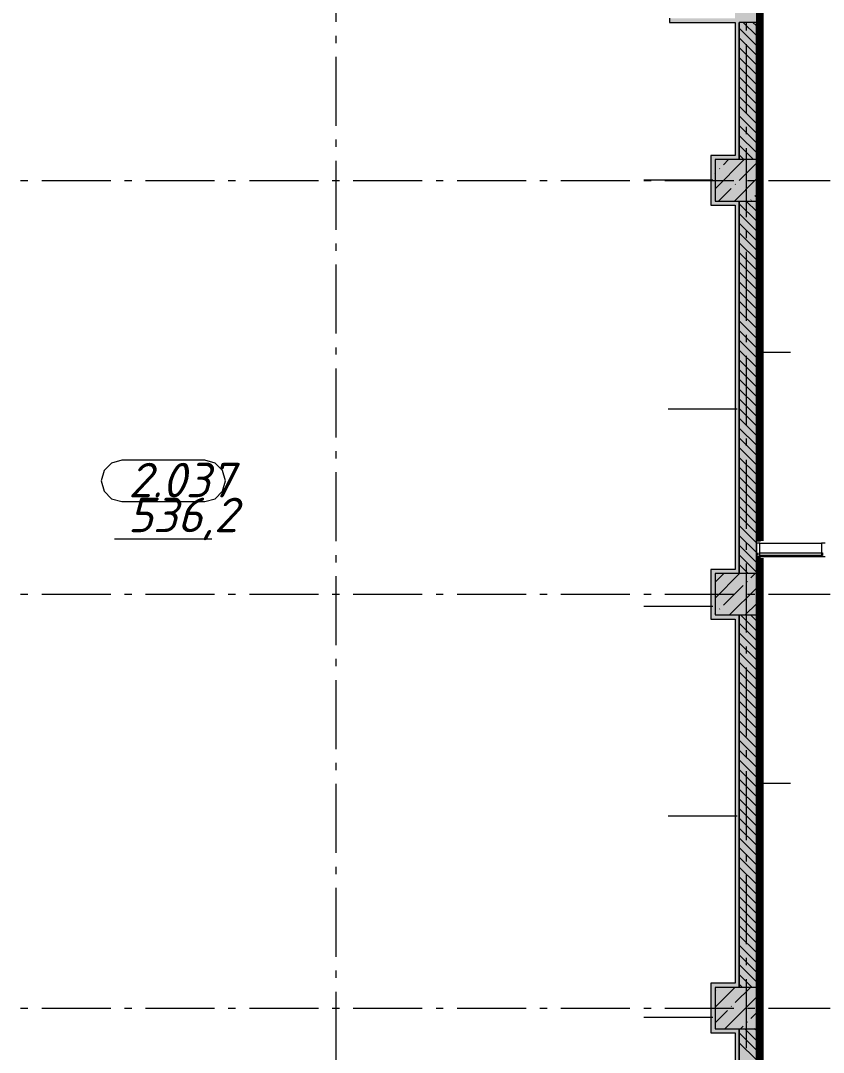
# Model space of a CAD drawing. Header units: millimetres. Extents: x -537608 to 253996, y -217170 to 186033.
# Drawn here: x -235945 to -224305, y 111380 to 126337 of the extents above; entities that cross this region are included whole.
import ezdxf

# ---------------------------------------------------------------- set-up
doc = ezdxf.new("R2010")
doc.units = ezdxf.units.MM
doc.layers.add('16) Лак 1.6м', color=160, linetype='Continuous', lineweight=90)
doc.layers.add('PDF _Геометрия', color=7, linetype='Continuous')
doc.layers.add('PDF _Текст', color=7, linetype='Continuous')
doc.layers.add('PDF _Сплошная заливка', color=7, linetype='Continuous', true_color=0xffffff)
doc.styles.add('PDF ISOCPEUR Italic', font='isocpeui.ttf')

msp = doc.modelspace()

# ---------------------------------------------------------------- hatches: boundary and pattern name
at = {"layer": 'PDF _Сплошная заливка', "transparency": 33554559}
h = msp.add_hatch(color=256, dxfattribs=at)
h.paths.add_polyline_path([(-225276.1932, 102571.2644), (-225276.1932, 105671.2634), (-225526.1941, 105671.2634), (-225526.1941, 102571.2644)], flags=0)
h.paths.add_polyline_path([(-225526.1941, 106171.2632), (-225276.1932, 106171.2632), (-225276.1932, 111721.263), (-225526.1941, 111721.263), (-225526.1941, 106736.1164)], flags=0)
h.paths.add_polyline_path([(-225526.1941, 112321.2631), (-225276.1932, 112321.2631), (-225276.1932, 117721.2603), (-225526.1941, 117721.2603), (-225526.1941, 112399.7082)], flags=0)
h.paths.add_polyline_path([(-225526.1941, 118321.2604), (-225276.1932, 118321.2604), (-225276.1932, 123721.2596), (-225526.1941, 123721.2596)], flags=0)
h.paths.add_polyline_path([(-225276.1932, 124321.2598), (-225276.1932, 126311.2595), (-225526.1941, 126310.7616), (-225526.1941, 124321.2598)], flags=0)
h.paths.add_polyline_path([(-225276.1932, 126371.2607), (-225276.1932, 129721.2588), (-225526.1941, 129721.2588), (-225526.1941, 126371.2607)], flags=0)
h.paths.add_polyline_path([(-225526.1941, 130321.2589), (-225276.1932, 130321.2589), (-225276.1932, 135771.2589), (-225526.1941, 135771.2589), (-225526.1941, 135054.0767)], flags=0)
at = {"layer": 'PDF _Сплошная заливка', "true_color": 0xff7d7d, "transparency": 33554559}
for points in [[(-225276.1932, 118796.2601), (-225216.1946, 118796.2601), (-225216.1946, 134001.2588), (-225276.1932, 134001.2588), (-225276.1932, 123721.2596)], [(-225276.1932, 126311.2595), (-225276.1932, 126371.2607), (-226536.1941, 126371.2607), (-226536.1941, 126311.2595), (-225526.1941, 126311.2595)], [(-225586.1947, 124321.2598), (-225586.1947, 124381.2605), (-225936.1939, 124381.2605), (-225936.1939, 124321.2598), (-225876.1933, 124321.2598)], [(-225876.1933, 123661.259), (-225586.1947, 123661.259), (-225586.1947, 123721.2596), (-225936.1939, 123721.2596), (-225936.1939, 123661.259)], [(-225276.1932, 102571.2644), (-225216.1946, 102571.2644), (-225216.1946, 118546.2613), (-225276.1932, 118546.2613), (-225276.1932, 103904.3215)], [(-225586.1947, 118321.2604), (-225586.1947, 118381.261), (-225936.1939, 118381.261), (-225936.1939, 118321.2604), (-225876.1933, 118321.2604)], [(-225876.1933, 117661.2617), (-225586.1947, 117661.2617), (-225586.1947, 117721.2603), (-225936.1939, 117721.2603), (-225936.1939, 117661.2617)], [(-225586.1947, 112321.2631), (-225526.1941, 112321.2631), (-225526.1941, 117721.2603), (-225586.1947, 117721.2603), (-225586.1947, 112381.2616)], [(-225586.1947, 112321.2631), (-225586.1947, 112381.2616), (-225936.1939, 112381.2616), (-225936.1939, 112321.2631), (-225876.1933, 112321.2631)], [(-225876.1933, 111661.2623), (-225586.1947, 111661.2623), (-225586.1947, 111721.263), (-225936.1939, 111721.263), (-225936.1939, 111661.2623)], [(-225586.1947, 106171.2632), (-225526.1941, 106171.2632), (-225526.1941, 111721.263), (-225586.1947, 111721.263), (-225586.1947, 106231.2638)]]:
    msp.add_hatch(color=11, dxfattribs=at).paths.add_polyline_path(points)
h = msp.add_hatch(color=11, dxfattribs=at)
h.paths.add_polyline_path([(-225586.1947, 124321.2598), (-225526.1941, 124321.2598), (-225526.1941, 126310.7616), (-225586.1947, 126311.2595), (-225586.1947, 124381.2605)], flags=0)
h.paths.add_polyline_path([(-225526.1941, 126371.2607), (-225526.1941, 126491.2593), (-225586.1947, 126491.2593), (-225586.1947, 126371.2607)], flags=0)
at = {"layer": 'PDF _Сплошная заливка', "transparency": 33554559}
msp.add_hatch(color=256, dxfattribs=at).paths.add_polyline_path([(-225876.1933, 123721.2596), (-225276.1932, 123721.2596), (-225276.1932, 124321.2598), (-225876.1933, 124321.2598), (-225876.1933, 123726.8918)])

# ---------------------------------------------------------------- linework, layer by layer
at = {"layer": '16) Лак 1.6м'}
msp.add_line((-225216.1946, 102571.2644), (-225216.1946, 118546.2613), dxfattribs=at)
msp.add_lwpolyline([(-225216.1946, 118796.2601), (-225216.1946, 133941.2592), (-224421.195, 133941.2592), (-224421.195, 134991.2586), (-225216.1946, 134991.2586)], dxfattribs=at)
at = {"layer": 'PDF _Геометрия', "lineweight": 9}
for p, q in [((-225216.1946, 118796.2601), (-225216.1946, 133941.2592)), ((-225276.1932, 129721.2588), (-225276.1932, 124321.2598)), ((-226536.1941, 126371.2607), (-226536.1941, 126311.2595)), ((-226536.1941, 126311.2595), (-225586.1947, 126311.2595)), ((-225586.1947, 126311.2595), (-225586.1947, 124381.2605)), ((-225276.1932, 126311.2595), (-225526.1941, 126311.2595)), ((-225526.1941, 126311.2595), (-225526.1941, 126310.7616)), ((-225526.1941, 126310.7616), (-225526.1941, 126311.2595)), ((-225526.1941, 126310.7616), (-225526.1941, 124321.2598)), ((-225526.1941, 126290.7612), (-225526.1941, 126310.7616)), ((-225526.1941, 124321.2598), (-225526.1941, 126290.7612)), ((-225276.1932, 126119.6908), (-225467.763, 126311.2595)), ((-225276.1932, 126261.1118), (-225326.3419, 126311.2595)), ((-225276.1932, 126310.7616), (-225276.1932, 126311.2595)), ((-225276.1932, 126290.7612), (-225276.1932, 126310.7616)), ((-225276.1932, 124321.2598), (-225276.1932, 126290.7612)), ((-225276.1932, 125978.2692), (-225526.1941, 126228.2696)), ((-225276.1932, 125836.8492), (-225526.1941, 126086.8486)), ((-225276.1932, 125695.4265), (-225526.1941, 125945.4274)), ((-225276.1932, 125554.005), (-225526.1941, 125804.0053)), ((-225276.1932, 125412.585), (-225526.1941, 125662.5843)), ((-225276.1932, 125271.1634), (-225526.1941, 125521.1632)), ((-225276.1932, 125129.7407), (-225526.1941, 125379.7411)), ((-225276.1932, 124988.3201), (-225526.1941, 125238.32)), ((-225276.1932, 124846.8991), (-225526.1941, 125096.8984)), ((-225276.1932, 124705.478), (-225526.1941, 124955.4769)), ((-225276.1932, 124564.057), (-225526.1941, 124814.0558)), ((-225276.1932, 124422.6338), (-225526.1941, 124672.6347)), ((-225316.2402, 124321.2598), (-225526.1941, 124531.2137)), ((-225586.1947, 124381.2605), (-225936.1939, 124381.2605)), ((-225936.1939, 124381.2605), (-225936.1939, 124321.2598)), ((-225936.1939, 124321.2598), (-225936.1939, 123721.2596)), ((-225876.1933, 123897.0009), (-225451.9345, 124321.2598)), ((-225276.1932, 124321.2598), (-225876.1933, 124321.2598)), ((-225876.1933, 124321.2598), (-225876.1933, 123721.2596)), ((-225753.7269, 124247.5663), (-225680.0334, 124321.2598)), ((-225457.6613, 124321.2598), (-225526.1941, 124389.7926)), ((-225276.1932, 123721.2596), (-225276.1932, 124321.2598)), ((-225810.7521, 124190.5411), (-225806.0113, 124195.2819)), ((-225525.6279, 124019.4674), (-225276.1932, 124268.9021)), ((-225906.1947, 124025.726), (-226906.1942, 124025.726)), ((-225876.1933, 124125.0999), (-225867.7774, 124133.5158)), ((-225595.7366, 123721.2596), (-225276.1932, 124040.8032)), ((-225823.8356, 123721.2596), (-225639.6784, 123905.4168)), ((-225582.6532, 123962.4421), (-225577.9123, 123967.1829)), ((-225936.1939, 123721.2596), (-225936.1939, 123661.259)), ((-225876.1933, 123721.2596), (-225276.1932, 123721.2596)), ((-225526.1941, 123721.2596), (-225526.1941, 118321.2604)), ((-225526.1941, 118321.2604), (-225526.1941, 123721.2596)), ((-225276.1932, 123574.1074), (-225423.3475, 123721.2596)), ((-225354.5542, 123734.3431), (-225349.8134, 123739.0861)), ((-225297.5311, 123791.3685), (-225276.1932, 123812.7042)), ((-225276.1932, 123715.5285), (-225281.9265, 123721.2596)), ((-225276.1932, 118796.2601), (-225276.1932, 123721.2596)), ((-225276.1932, 123721.2596), (-225276.1932, 118796.2601)), ((-225936.1939, 123661.259), (-225586.1947, 123661.259)), ((-225586.1947, 123661.259), (-225586.1947, 118381.261)), ((-225276.1932, 123432.6864), (-225526.1941, 123682.6852)), ((-225276.1932, 123291.2631), (-225526.1941, 123541.2642)), ((-225276.1932, 123149.8421), (-225526.1941, 123399.843)), ((-225276.1932, 123008.421), (-225526.1941, 123258.422)), ((-225276.1932, 122867), (-225526.1941, 123117.0009)), ((-225276.1932, 122725.5789), (-225526.1941, 122975.5777)), ((-225276.1932, 122584.1579), (-225526.1941, 122834.1567)), ((-225276.1932, 122442.7368), (-225526.1941, 122692.7356)), ((-225276.1932, 122301.3157), (-225526.1941, 122551.3146)), ((-225276.1932, 122159.8926), (-225526.1941, 122409.8935)), ((-225276.1932, 122018.4715), (-225526.1941, 122268.4725)), ((-225276.1932, 121877.0504), (-225526.1941, 122127.0514)), ((-225276.1932, 121735.6294), (-225526.1941, 121985.6303)), ((-225276.1932, 121594.2083), (-225526.1941, 121844.2071)), ((-225276.1932, 121452.7873), (-225526.1941, 121702.7861)), ((-225276.1932, 121311.3662), (-225526.1941, 121561.365)), ((-225246.1939, 121532.7501), (-224780.045, 121532.7501)), ((-225276.1932, 121169.9452), (-225526.1941, 121419.9439)), ((-225276.1932, 121028.5219), (-225526.1941, 121278.5229)), ((-225276.1932, 120887.1009), (-225526.1941, 121137.1018)), ((-225276.1932, 120745.6798), (-225526.1941, 120995.6808)), ((-225276.1932, 120604.2587), (-225526.1941, 120854.2598)), ((-225556.1934, 120703.2537), (-226556.1929, 120703.2537)), ((-225276.1932, 120462.8377), (-225526.1941, 120712.8365)), ((-225276.1932, 120321.4166), (-225526.1941, 120571.4155)), ((-225276.1932, 120179.9956), (-225526.1941, 120429.9944)), ((-225276.1932, 120038.5745), (-225526.1941, 120288.5733)), ((-225276.1932, 119897.1513), (-225526.1941, 120147.1523)), ((-225276.1932, 119755.7303), (-225526.1941, 120005.7312)), ((-225276.1932, 119614.3092), (-225526.1941, 119864.3102)), ((-225276.1932, 119472.8882), (-225526.1941, 119722.8891)), ((-225276.1932, 119331.4671), (-225526.1941, 119581.4659)), ((-225276.1932, 119190.046), (-225526.1941, 119440.0448)), ((-225276.1932, 119048.625), (-225526.1941, 119298.6238)), ((-225276.1932, 118907.2039), (-225526.1941, 119157.2027)), ((-225276.1932, 118765.7807), (-225526.1941, 119015.7817)), ((-225276.1932, 118624.3596), (-225526.1941, 118874.3606)), ((-225276.1932, 118546.2613), (-225276.1932, 118796.2601)), ((-225276.1932, 118796.2601), (-225216.1946, 118796.2601)), ((-225226.193, 118763.2618), (-225276.1932, 118763.2618)), ((-225276.1932, 118763.2618), (-225276.1932, 118623.2616)), ((-225226.193, 118623.2616), (-225226.193, 118763.2618)), ((-225226.193, 118763.2618), (-224329.8775, 118763.2618)), ((-224279.8773, 118763.2618), (-224329.8775, 118763.2618)), ((-224329.8775, 118763.2618), (-224329.8775, 118623.2616)), ((-225276.1932, 118482.9386), (-225526.1941, 118732.9395)), ((-225276.1932, 118623.2616), (-225266.1948, 118623.2616)), ((-225266.1948, 118623.2616), (-225266.1948, 118583.2619)), ((-225236.1934, 118583.2619), (-225236.1934, 118623.2616)), ((-225236.1934, 118623.2616), (-225226.193, 118623.2616)), ((-225226.193, 118583.2619), (-225226.193, 118623.2616)), ((-225226.193, 118623.2616), (-224329.8775, 118623.2616)), ((-224329.8775, 118623.2616), (-224329.8775, 118583.2619)), ((-224329.8775, 118623.2616), (-224319.877, 118623.2616)), ((-224319.877, 118623.2616), (-224319.877, 118583.2619)), ((-225276.1932, 118341.5175), (-225526.1941, 118591.5185)), ((-225266.1948, 118583.2619), (-225276.1932, 118583.2619)), ((-225276.1932, 118583.2619), (-225276.1932, 118566.2601)), ((-225276.1932, 118566.2601), (-225226.193, 118566.2601)), ((-225216.1946, 118546.2613), (-225276.1932, 118546.2613)), ((-225276.1932, 118546.2613), (-225276.1932, 118321.2604)), ((-225276.1932, 118321.2604), (-225276.1932, 118546.2613)), ((-225226.193, 118583.2619), (-225236.1934, 118583.2619)), ((-225226.193, 118566.2601), (-225226.193, 118583.2619)), ((-224329.8775, 118583.2619), (-225226.193, 118583.2619)), ((-225226.193, 118566.2601), (-224329.8775, 118566.2601)), ((-224319.877, 118583.2619), (-224329.8775, 118583.2619)), ((-224329.8775, 118583.2619), (-224329.8775, 118566.2601)), ((-224329.8775, 118566.2601), (-224279.8773, 118566.2601)), ((-225586.1947, 118381.261), (-225936.1939, 118381.261)), ((-225936.1939, 118381.261), (-225936.1939, 118321.2604)), ((-225936.1939, 118321.2604), (-225936.1939, 117721.2603)), ((-225876.1933, 117966.4407), (-225521.3736, 118321.2604)), ((-225876.1933, 118194.5397), (-225749.4726, 118321.2604)), ((-225276.1932, 118321.2604), (-225876.1933, 118321.2604)), ((-225876.1933, 118321.2604), (-225876.1933, 117721.2603)), ((-225397.3592, 118321.2604), (-225526.1941, 118450.0953)), ((-225354.5542, 118259.9809), (-225293.2747, 118321.2604)), ((-225276.1932, 117721.2603), (-225276.1932, 118321.2604)), ((-225411.5795, 118202.9556), (-225406.8386, 118207.6985)), ((-225753.7269, 117860.8083), (-225468.6047, 118145.9325)), ((-225665.1759, 117721.2603), (-225276.1932, 118110.243)), ((-225437.0769, 117721.2603), (-225276.1932, 117882.144)), ((-225906.1947, 117844.9711), (-226906.1942, 117844.9711)), ((-225936.1939, 117721.2603), (-225936.1939, 117661.2617)), ((-225876.1933, 117738.3418), (-225867.7774, 117746.7598)), ((-225876.1933, 117721.2603), (-225276.1932, 117721.2603)), ((-225810.7521, 117803.7829), (-225806.0113, 117808.5259)), ((-225526.1941, 117721.2603), (-225526.1941, 112321.2631)), ((-225526.1941, 112321.2631), (-225526.1941, 117721.2603)), ((-225276.1932, 117492.989), (-225504.4643, 117721.2603)), ((-225276.1932, 117634.4101), (-225363.0433, 117721.2603)), ((-225276.1932, 112321.2631), (-225276.1932, 117721.2603)), ((-225276.1932, 117721.2603), (-225276.1932, 112321.2631)), ((-225936.1939, 117661.2617), (-225586.1947, 117661.2617)), ((-225586.1947, 117661.2617), (-225586.1947, 112381.2616)), ((-225276.1932, 117351.568), (-225526.1941, 117601.5689)), ((-225276.1932, 117210.1469), (-225526.1941, 117460.1479)), ((-225276.1932, 117068.7259), (-225526.1941, 117318.7247)), ((-225276.1932, 116927.3048), (-225526.1941, 117177.3036)), ((-225276.1932, 116785.8838), (-225526.1941, 117035.8825)), ((-225276.1932, 116644.4627), (-225526.1941, 116894.4615)), ((-225276.1932, 116503.0395), (-225526.1941, 116753.0404)), ((-225276.1932, 116361.6184), (-225526.1941, 116611.6194)), ((-225276.1932, 116220.1974), (-225526.1941, 116470.1983)), ((-225276.1932, 116078.7763), (-225526.1941, 116328.7773)), ((-225276.1932, 115937.3552), (-225526.1941, 116187.3541)), ((-225276.1932, 115795.9342), (-225526.1941, 116045.933)), ((-225276.1932, 115654.5131), (-225526.1941, 115904.512)), ((-225276.1932, 115513.0921), (-225526.1941, 115763.0909)), ((-225276.1932, 115371.671), (-225526.1941, 115621.6698)), ((-225276.1932, 115230.2478), (-225526.1941, 115480.2488)), ((-225276.1932, 115088.8268), (-225526.1941, 115338.8277)), ((-225276.1932, 114947.4057), (-225526.1941, 115197.4067)), ((-225246.1939, 115284.7778), (-224780.045, 115284.7778)), ((-225276.1932, 114805.9846), (-225526.1941, 115055.9856)), ((-225276.1932, 114664.5636), (-225526.1941, 114914.5646)), ((-225556.1934, 114801.9586), (-226556.1929, 114801.9586)), ((-225276.1932, 114523.1425), (-225526.1941, 114773.1413)), ((-225276.1932, 114381.7215), (-225526.1941, 114631.7203)), ((-225276.1932, 114240.3004), (-225526.1941, 114490.2992)), ((-225276.1932, 114098.8772), (-225526.1941, 114348.8781)), ((-225276.1932, 113957.4561), (-225526.1941, 114207.4571)), ((-225276.1932, 113816.0351), (-225526.1941, 114066.036)), ((-225276.1932, 113674.614), (-225526.1941, 113924.615)), ((-225276.1932, 113533.193), (-225526.1941, 113783.1939)), ((-225276.1932, 113391.7719), (-225526.1941, 113641.7707)), ((-225276.1932, 113250.3508), (-225526.1941, 113500.3497)), ((-225276.1932, 113108.9298), (-225526.1941, 113358.9286)), ((-225276.1932, 112967.5066), (-225526.1941, 113217.5076)), ((-225276.1932, 112826.0855), (-225526.1941, 113076.0865)), ((-225276.1932, 112684.6645), (-225526.1941, 112934.6654)), ((-225276.1932, 112543.2434), (-225526.1941, 112793.2444)), ((-225276.1932, 112401.8224), (-225526.1941, 112651.8211)), ((-225337.055, 112321.2631), (-225526.1941, 112510.4001)), ((-225586.1947, 112381.2616), (-225936.1939, 112381.2616)), ((-225936.1939, 112381.2616), (-225936.1939, 112321.2631)), ((-225478.476, 112321.2631), (-225526.1941, 112368.979)), ((-225936.1939, 112321.2631), (-225936.1939, 111721.263)), ((-225876.1933, 112035.8805), (-225590.8129, 112321.2631)), ((-225276.1932, 112321.2631), (-225876.1933, 112321.2631)), ((-225876.1933, 112321.2631), (-225876.1933, 111721.263)), ((-225867.7774, 112272.3976), (-225863.0345, 112277.1383)), ((-225734.6151, 111721.263), (-225276.1932, 112179.6849)), ((-225582.6532, 112101.3239), (-225362.7139, 112321.2631)), ((-225276.1932, 111721.263), (-225276.1932, 112321.2631)), ((-225639.6784, 112044.2986), (-225634.9355, 112049.0394)), ((-225906.1947, 111885.3546), (-226906.1942, 111885.3546)), ((-225876.1933, 111807.7816), (-225696.7016, 111987.2733)), ((-225354.5542, 111873.2249), (-225276.1932, 111951.5859)), ((-225506.5161, 111721.263), (-225468.6047, 111759.1744)), ((-225411.5795, 111816.1996), (-225406.8386, 111820.9405)), ((-225936.1939, 111721.263), (-225936.1939, 111661.2623)), ((-225936.1939, 111661.2623), (-225586.1947, 111661.2623)), ((-225876.1933, 111721.263), (-225276.1932, 111721.263)), ((-225586.1947, 111661.2623), (-225586.1947, 106231.2638)), ((-225526.1941, 111721.263), (-225526.1941, 106171.2632)), ((-225526.1941, 106171.2632), (-225526.1941, 111721.263)), ((-225276.1932, 111411.8728), (-225526.1941, 111661.8737)), ((-225276.1932, 111553.2938), (-225444.1623, 111721.263)), ((-225276.1932, 111694.7149), (-225302.7412, 111721.263)), ((-225278.4171, 111721.263), (-225276.1932, 111723.487)), ((-225276.1932, 106171.2632), (-225276.1932, 111721.263)), ((-225276.1932, 111721.263), (-225276.1932, 106171.2632)), ((-225276.1932, 111270.4517), (-225526.1941, 111520.4506))]:
    msp.add_line(p, q, dxfattribs=at)
at = {"layer": 'PDF _Геометрия', "color": 253, "lineweight": 9, "true_color": 0xaaaaaa}
for p, q in [((-231376.193, 127317.8395), (-231376.193, 126317.84)), ((-225426.1938, 126300.836), (-225426.1938, 126195.0032)), ((-231376.193, 126117.8403), (-231376.193, 126012.006)), ((-225426.1938, 125995.0036), (-225426.1938, 124995.0029)), ((-231376.193, 125812.0068), (-231376.193, 124812.0062)), ((-225426.1938, 124795.0022), (-225426.1938, 124689.1694)), ((-231376.193, 124612.0075), (-231376.193, 124506.1727)), ((-225426.1938, 124489.1708), (-225426.1938, 123489.1691)), ((-231376.193, 124306.1741), (-231376.193, 123306.1745)), ((-235944.8141, 124021.2608), (-235838.9814, 124021.2608)), ((-235638.9806, 124021.2608), (-234638.9811, 124021.2608)), ((-234438.9803, 124021.2608), (-234333.1476, 124021.2608)), ((-234133.1489, 124021.2608), (-233133.1472, 124021.2608)), ((-232933.1487, 124021.2608), (-232827.3159, 124021.2608)), ((-232627.3151, 124021.2608), (-231627.3156, 124021.2608)), ((-231427.3148, 124021.2608), (-231321.4821, 124021.2608)), ((-231121.4813, 124021.2608), (-230121.4817, 124021.2608)), ((-229921.4832, 124021.2608), (-229815.6483, 124021.2608)), ((-229615.6496, 124021.2608), (-228615.6501, 124021.2608)), ((-228415.6493, 124021.2608), (-228309.8166, 124021.2608)), ((-228109.8158, 124021.2608), (-227109.8163, 124021.2608)), ((-226909.8155, 124021.2608), (-226803.9828, 124021.2608)), ((-226603.982, 124021.2608), (-225603.9825, 124021.2608)), ((-225403.9838, 124021.2608), (-225298.149, 124021.2608)), ((-225098.1504, 124021.2608), (-224207.4068, 124021.2608)), ((-225426.1938, 123289.1705), (-225426.1938, 123183.3378)), ((-231376.193, 123106.1737), (-231376.193, 123000.341)), ((-225426.1938, 122983.337), (-225426.1938, 121983.3374)), ((-231376.193, 122800.3403), (-231376.193, 121800.3407)), ((-225426.1938, 121783.3367), (-225426.1938, 121677.504)), ((-231376.193, 121600.3399), (-231376.193, 121494.5072)), ((-225426.1938, 121477.5032), (-225426.1938, 120477.5036)), ((-231376.193, 121294.5065), (-231376.193, 120294.5069)), ((-225426.1938, 120277.505), (-225426.1938, 120171.6701)), ((-234475.2382, 119963.331), (-234625.2366, 119923.1396)), ((-233275.2379, 119963.331), (-234475.2382, 119963.331)), ((-233125.2373, 119923.1396), (-233275.2379, 119963.331)), ((-231376.193, 120094.5082), (-231376.193, 119988.6733)), ((-225426.1938, 119971.6715), (-225426.1938, 118971.6698)), ((-234735.0437, 119813.3325), (-234775.2372, 119663.332)), ((-234625.2366, 119923.1396), (-234735.0437, 119813.3325)), ((-233015.4303, 119813.3325), (-233125.2373, 119923.1396)), ((-232975.2367, 119663.332), (-233015.4303, 119813.3325)), ((-234775.2372, 119663.332), (-234735.0437, 119513.3314)), ((-233015.4303, 119513.3314), (-232975.2367, 119663.332)), ((-231376.193, 119788.6748), (-231376.193, 118788.6752)), ((-234735.0437, 119513.3314), (-234625.2366, 119403.5243)), ((-233125.2373, 119403.5243), (-233015.4303, 119513.3314)), ((-234625.2366, 119403.5243), (-234475.2382, 119363.3308)), ((-234475.2382, 119363.3308), (-233275.2379, 119363.3308)), ((-233275.2379, 119363.3308), (-233125.2373, 119403.5243)), ((-234584.2746, 118825.2969), (-233171.3644, 118825.2969)), ((-225426.1938, 118771.6712), (-225426.1938, 118665.8385)), ((-231376.193, 118588.6744), (-231376.193, 118482.8417)), ((-225426.1938, 118465.8377), (-225426.1938, 117465.8381)), ((-231376.193, 118282.841), (-231376.193, 117282.8414)), ((-235944.8141, 118021.2614), (-235838.9814, 118021.2614)), ((-235638.9806, 118021.2614), (-234638.9811, 118021.2614)), ((-234438.9803, 118021.2614), (-234333.1476, 118021.2614)), ((-234133.1489, 118021.2614), (-233133.1472, 118021.2614)), ((-232933.1487, 118021.2614), (-232827.3159, 118021.2614)), ((-232627.3151, 118021.2614), (-231627.3156, 118021.2614)), ((-231427.3148, 118021.2614), (-231321.4821, 118021.2614)), ((-231121.4813, 118021.2614), (-230121.4817, 118021.2614)), ((-229921.4832, 118021.2614), (-229815.6483, 118021.2614)), ((-229615.6496, 118021.2614), (-228615.6501, 118021.2614)), ((-228415.6493, 118021.2614), (-228309.8166, 118021.2614)), ((-228109.8158, 118021.2614), (-227109.8163, 118021.2614)), ((-226909.8155, 118021.2614), (-226803.9828, 118021.2614)), ((-226603.982, 118021.2614), (-225603.9825, 118021.2614)), ((-225403.9838, 118021.2614), (-225298.149, 118021.2614)), ((-225098.1504, 118021.2614), (-224207.4068, 118021.2614)), ((-225426.1938, 117265.8373), (-225426.1938, 117160.0047)), ((-231376.193, 117082.8406), (-231376.193, 116977.0079)), ((-225426.1938, 116960.0039), (-225426.1938, 115960.0043)), ((-231376.193, 116777.0071), (-231376.193, 115777.0098)), ((-225426.1938, 115760.0057), (-225426.1938, 115654.173)), ((-231376.193, 115577.009), (-231376.193, 115471.1762)), ((-225426.1938, 115454.1722), (-225426.1938, 114454.1727)), ((-231376.193, 115271.1754), (-231376.193, 114271.1759)), ((-225426.1938, 114254.1719), (-225426.1938, 114148.3391)), ((-231376.193, 114071.1752), (-231376.193, 113965.3424)), ((-225426.1938, 113948.3384), (-225426.1938, 112948.3388)), ((-231376.193, 113765.3416), (-231376.193, 112765.3421)), ((-225426.1938, 112748.3402), (-225426.1938, 112642.5053)), ((-231376.193, 112565.3435), (-231376.193, 112459.5086)), ((-225426.1938, 112442.5068), (-225426.1938, 111442.5072)), ((-231376.193, 112259.5099), (-231376.193, 111259.5104)), ((-235944.8141, 112021.262), (-235838.9814, 112021.262)), ((-235638.9806, 112021.262), (-234638.9811, 112021.262)), ((-234438.9803, 112021.262), (-234333.1476, 112021.262)), ((-234133.1489, 112021.262), (-233133.1472, 112021.262)), ((-232933.1487, 112021.262), (-232827.3159, 112021.262)), ((-232627.3151, 112021.262), (-231627.3156, 112021.262)), ((-231427.3148, 112021.262), (-231321.4821, 112021.262)), ((-231121.4813, 112021.262), (-230121.4817, 112021.262)), ((-229921.4832, 112021.262), (-229815.6483, 112021.262)), ((-229615.6496, 112021.262), (-228615.6501, 112021.262)), ((-228415.6493, 112021.262), (-228309.8166, 112021.262)), ((-228109.8158, 112021.262), (-227109.8163, 112021.262)), ((-226909.8155, 112021.262), (-226803.9828, 112021.262)), ((-226603.982, 112021.262), (-225603.9825, 112021.262)), ((-225403.9838, 112021.262), (-225298.149, 112021.262)), ((-225098.1504, 112021.262), (-224207.4068, 112021.262))]:
    msp.add_line(p, q, dxfattribs=at)
at = {"layer": 'PDF _Сплошная заливка', "color": 11, "lineweight": 35, "true_color": 0xff7d7d, "transparency": 33554559}
for points in [[(-225876.1933, 123721.2596), (-225876.1933, 124321.2598), (-225936.1939, 123721.2596), (-225936.1939, 124321.2598)], [(-225526.1941, 118321.2604), (-225526.1941, 123721.2596), (-225586.1947, 118321.2604), (-225586.1947, 123721.2596)], [(-225876.1933, 117721.2603), (-225876.1933, 118321.2604), (-225936.1939, 117721.2603), (-225936.1939, 118321.2604)], [(-225876.1933, 111721.263), (-225876.1933, 112321.2631), (-225936.1939, 111721.263), (-225936.1939, 112321.2631)]]:
    msp.add_solid(points, dxfattribs=at)
at = {"layer": 'PDF _Сплошная заливка', "lineweight": 35, "transparency": 33554559}
for points in [[(-225876.1933, 117721.2603), (-225276.1932, 117721.2603), (-225876.1933, 118321.2604), (-225276.1932, 118321.2604)], [(-225876.1933, 111721.263), (-225276.1932, 111721.263), (-225876.1933, 112321.2631), (-225276.1932, 112321.2631)]]:
    msp.add_solid(points, dxfattribs=at)

# ---------------------------------------------------------------- texts
at = {"layer": 'PDF _Текст', "char_height": 500, "attachment_point": 4, "style": 'PDF ISOCPEUR Italic'}
for s, insert in [('2.037', (-234382.5686, 119676.6168)), ('536,2', (-234389.5679, 119112.6721))]:
    msp.add_mtext(s, dxfattribs=dict(at, insert=insert))

doc.saveas('drawing.dxf')
